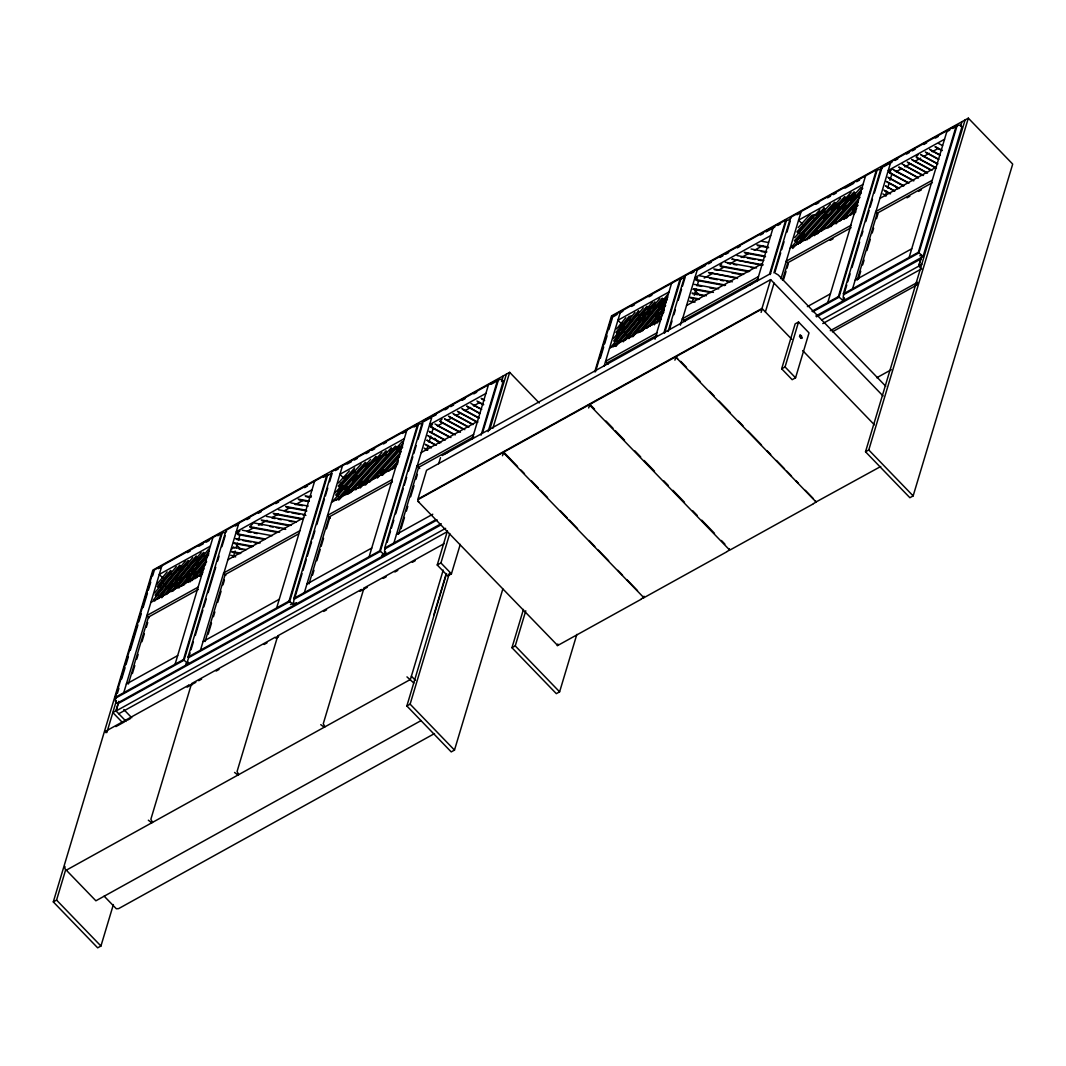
<?xml version="1.0" encoding="UTF-8"?>
<svg xmlns="http://www.w3.org/2000/svg" width="1066" height="1066" viewBox="0 0 1066 1066"><rect width="100%" height="100%" fill="white"/><g stroke="black" fill="none" stroke-linecap="round" stroke-linejoin="round"><path stroke-width="1.5" d="M801.765 338.162L800.246 335.11L799.487 336.43L801.059 338.415L802.005 338.029L801.419 335.683L799.78 335.23L801.299 338.282M274.801 637.481L191.773 683.493L192.027 684.878M277.866 635.789L278.079 636.922M444.309 543.54L364.186 587.939L364.146 588.965M191.52 683.759L150.866 819.248L152.518 822.406M277.72 635.989L237.078 771.478L238.717 774.622M363.932 588.205L323.278 723.694L324.93 726.852M816.05 501.966L880.756 466.482M113.382 904.554L100.937 946.022L97.672 947.834L53.3 901.903L152.851 570.097L509.668 372.354L539.249 402.975M116.021 697.91L115.421 697.297L153.477 570.457L221.528 532.747L222.114 533.36L184.072 660.187L116.021 697.91A5.263 4.65 -81.2 0 0 115.421 699.469L115.448 701.575L117.073 703.267L188.016 663.958L183.472 659.574L221.528 532.747M117.447 693.153L118.872 688.396M121.724 678.882L125.055 667.782M126.001 664.611L128.386 656.683M130.292 650.34L137.9 624.969M138.846 621.798L141.232 613.869M143.124 607.527L147.414 593.256M148.361 590.098L150.746 582.169M152.638 575.827L154.077 571.07L153.477 570.457M53.3 901.903L56.565 900.09L65.666 869.789M106.827 732.595L116.394 700.695M121.937 721.975L112.836 712.554L115.927 710.835L118.779 701.321M118.246 703.773L116.074 710.982L445.641 528.336M123.763 692.673L161.872 565.806M128.373 684.012L148.454 617.081L198.356 589.431M132.397 673.579L134.796 665.61M136.701 659.228L138.14 654.444M141.965 641.705L144.35 633.737M146.269 627.354L147.708 622.571M157.701 595.201L159.101 590.537M160.033 587.433L161.899 581.21M175.091 664.225L212.92 537.517M190.054 652.912L188.629 657.669L188.042 657.056L226.099 530.215L327.089 474.237L327.688 474.85L289.632 601.69L188.629 657.669L187.363 661.72L188.988 663.412L294.283 605.062L289.033 601.077L327.089 474.237M191.014 649.74L193.386 641.812M195.291 635.469L202.9 610.098M203.846 606.927L206.231 598.999M208.136 592.656L215.745 567.285M217.651 560.943L219.076 556.185M221.928 546.671L225.259 535.585M200.475 650.153L223.633 572.988L299.812 530.761L314.63 481.139M223.967 572.802L238.864 523.126M205.085 641.505L225.166 574.574L298.467 533.946M208.163 634.243L211.508 623.09M213.413 616.721L214.852 611.937M217.717 602.37L221.075 591.217M222.981 584.848L224.42 580.064M233.294 557.198L235.16 550.989M236.092 547.871L237.491 543.207M238.424 540.102L239.823 535.438L236.279 531.761L312.045 489.774M276.654 607.94L299.812 530.761M302.064 573.641L294.456 599.012L293.87 598.399L331.926 471.558L417.765 423.988L418.365 424.601L380.309 551.442L294.456 599.012A6.583 5.97 -67.9 0 0 293.923 600.011L293.51 602.89L295.149 604.582L384.639 554.986L385.586 551.815M303.024 570.47L306.355 559.37M307.301 556.199L311.578 541.941M312.538 538.77L314.91 530.841M316.815 524.499L324.424 499.128M325.383 495.957L327.755 488.028M329.661 481.685L332.032 473.757M304.383 592.563L342.506 465.695M308.993 583.915L329.074 516.983L392.381 481.899M312.551 575.067L313.977 570.283M316.855 560.729L320.2 549.563M321.159 546.378L323.544 538.41M326.409 528.856L329.754 517.69M337.869 496.649L339.268 491.986M340.201 488.881L342.066 482.658M392.008 479.673L406.919 429.998M369.142 556.679L392.301 479.513L327.542 515.398L330.207 518.156M293.87 598.399L379.723 550.829L417.765 423.988M441.191 523.646L386.172 554.133L384.533 552.441L384.679 549.976A5.743 5.143 -76 0 1 385.252 548.697L384.666 548.084L422.722 421.243L497.715 379.683L498.302 380.295L482.605 432.609M387.158 542.354L390.489 531.254M391.435 528.083L393.82 520.155M395.726 513.812L403.334 488.441M404.28 485.27L406.666 477.341M408.571 470.999L412.848 456.728M413.795 453.57L416.18 445.641M418.085 439.299L422.842 423.442M393.9 542.967L417.059 465.789L473.624 434.435L472.185 439.219M417.299 465.655L432.21 415.98M398.511 534.306L418.592 467.374L473.704 436.833M401.109 528.643L404.454 517.49M406.359 511.12L407.798 506.337M410.663 496.769L414.021 485.616M415.927 479.247L417.366 474.463M426.64 450.052L428.039 445.388M428.972 442.283L430.837 436.061M431.77 432.956L433.169 428.292L429.611 424.614L485.883 393.434M438.672 463.777L440.511 457.674M473.57 434.475L488.468 384.799M460.259 544.393L451.424 573.828L447.733 575.867L437.233 565.007L447.454 530.921M437.233 565.007L440.924 562.955L449.759 533.52M481.072 435.168L497.715 379.683M443.216 570.083L410.397 679.482L66.305 870.176M501.566 381.655L503.299 375.885M488.108 431.637L503.312 380.975L501.673 379.283L499.434 379.576A5.743 5.143 -76 0 0 498.302 380.295L491.093 384.293M433.889 614.709L445.974 574.427M502.832 588.978L454.489 750.091L451.224 751.903L406.852 705.972L446.574 573.561M489.64 429.998L506.39 374.166M406.852 705.972L410.117 704.16L449.359 573.348M492.918 428.186L509.668 372.354M517.543 466.455L503.698 452.131L502.472 455.728M576.839 634.403L559.61 691.834L556.332 693.646L511.96 647.715L523.446 609.432M594.761 371.741L611.511 315.909L968.328 118.166L1012.7 164.097L913.149 495.903L909.884 497.715L865.512 451.784L965.063 119.978M595.494 371.754L612.15 316.269L680.188 278.546L680.788 279.159L664.611 333.072M600.371 358.096L603.702 346.996M604.649 343.825L607.034 335.897M608.926 329.554L612.257 318.454M511.96 647.715L515.238 645.903L525.765 610.805M594.522 409.131L589.911 404.347L588.672 407.958M604.142 366.091L620.532 311.605M616.361 341.013L617.294 337.909M618.227 334.804L620.572 327.022M557.824 643.984L557.345 645.703L640.839 599.438M656.683 332.992L671.58 283.316M654.99 339.241L656.909 332.858L605.581 361.307L608.246 364.066M664.025 332.459L680.188 278.546M668.115 331.513L684.758 276.014L785.762 220.049L786.348 220.662L770.172 274.562M669.648 328.954L672.033 321.026M673.939 314.683L675.364 309.926M678.216 300.412L681.547 289.312M682.493 286.141L684.878 278.213M680.388 325.17L682.293 318.801L758.472 276.574M682.626 318.614L697.537 268.938M692.434 301.451L693.366 298.347M694.299 295.242L696.165 289.019M697.097 285.915L698.497 281.251L694.939 277.573L770.705 235.586M644.024 596.214L643.544 597.919L727.052 551.668M757.047 281.357L773.303 226.951M769.585 273.949L785.762 220.049M770.638 279.598L426.56 470.293L417.899 499.141L761.99 308.447L770.638 279.598L883.061 395.979M773.943 272.869L790.586 217.371L876.439 169.8L877.025 170.4L838.969 297.241L812.785 311.765M775.009 271.897L780.712 252.869M781.658 249.697L784.043 241.769M786.895 232.255L790.226 221.155M765.388 311.965L774.049 283.116M780.952 278.732L801.179 211.508M782.484 280.318L787.734 262.796L851.054 227.711M783.643 279.439L786.028 271.47M786.988 268.286L788.427 263.502L786.202 261.21L850.961 225.326L827.802 302.491M796.542 242.462L797.941 237.798M799.34 233.134L800.739 228.47M781.671 368.809L795.156 323.877L798.527 322.012L809.027 332.885L795.556 377.817L792.171 379.683L781.671 368.809L785.056 366.944L798.527 322.012M729.49 548.857L728.917 550.482L727.199 551.362M850.681 225.486L865.579 175.81M811.986 311.272L838.382 296.628L876.439 169.8M846.777 284.995L843.926 294.509L843.326 293.896L881.382 167.056L956.375 125.495L956.975 126.094L918.919 252.935L843.926 294.509A5.743 5.143 -76 0 0 843.339 295.775L843.206 298.253L844.832 299.946L923.023 256.613L961.972 126.787L960.333 125.095L958.094 125.388A5.743 5.143 -76 0 0 956.975 126.108L952.644 128.493M847.723 281.824L850.108 273.895M852.014 267.553L859.622 242.182M861.528 235.839L862.954 231.082M865.805 221.568L869.136 210.468M870.083 207.297L872.468 199.369M874.36 193.026L881.982 167.668L881.382 167.056M815.876 316.002L843.299 300.799L844.259 297.627M852.573 288.766L875.719 211.601L932.284 180.247M875.972 211.468L890.87 161.792M857.171 280.118L877.251 213.187L932.364 182.646M858.343 279.239L860.728 271.27M862.634 264.888L864.073 260.117M866.938 250.55L870.296 239.397M872.201 233.014L873.64 228.244M876.505 218.677L877.944 213.893L875.719 211.601M885.3 195.864L886.699 191.2M887.632 188.096L889.031 183.432M889.963 180.314L891.829 174.091L888.284 170.427L944.543 139.246M815.703 501.073L815.117 502.712L813.411 503.592M909.138 257.426L947.128 130.612M843.326 293.896L918.332 252.322L956.375 125.495M922.09 269.485L918.679 265.954L921.624 256.146M960.533 126.441L961.958 121.684M865.512 451.784L868.777 449.972L968.328 118.166M674.885 360.175L676.124 356.577L590.657 403.934L590.311 405.733L729.757 550.149L813.265 503.885M761.097 312.405L762.323 308.807L676.87 356.164L676.457 357.803L816.183 502.059M642.891 597.919L640.999 599.145M684.918 276.787L684.905 277.546M105.441 731.343L105.814 732.662M64.906 866.458L64.973 868.803L95.887 900.797L421.097 720.576M557.558 645.383L417.832 501.127L418.245 499.488L503.698 452.131M643.757 597.613L504.045 453.343L504.445 451.718L589.911 404.347M156.849 584.368L167.135 571.882M157.235 586.62L170.613 570.39M157.981 587.379L171.359 571.149M154.703 592.816L176.303 566.592M179.781 565.087L155.09 595.068L155.836 595.827L180.527 565.859M153.344 599.971L185.671 560.729M180.154 569.097L182.233 566.566M154.757 600.971L188.136 560.463M157.581 599.199L188.869 561.236M159.314 598.026L192.693 557.531M169.441 587.406L172.572 583.608M175.703 579.811L177.782 577.279M161.779 597.76L196.197 555.999L196.944 556.758L165.656 594.735M166.709 594.388L201.128 552.614M174.744 586.287L177.875 582.489M179.967 579.957L182.046 577.426M171.266 591.59L203.593 552.348L204.326 553.107L173.038 591.084M176.37 588.339L208.709 549.097M186.497 577.719L189.628 573.921M191.72 571.389L193.799 568.858M196.93 565.06L199.009 562.528M178.835 588.072L209.083 551.362M181.673 586.3L208.776 553.401M183.698 585.207L208.669 554.893M188.602 580.93L190.681 578.398M193.799 574.614L195.877 572.082M188.242 582.422L205.938 560.943M190.014 581.929L206.671 561.715M192.053 580.57L205.645 564.074M194.878 578.798L196.97 576.266M200.115 572.455L202.207 569.924M196.61 577.772L203.926 568.884M199.435 576L202.58 572.189M199.715 576.413L202.66 572.828M616.534 328.941L625.795 317.695M619.333 327.209L622.424 323.451M615.908 332.432L629.273 316.202M616.641 333.192L631.045 315.709M613.363 338.628L634.976 312.405M616.161 336.896L619.253 333.152M622.331 329.407L624.396 326.902M610.965 347.05L643.291 307.808M612.737 346.543L614.829 344.012M613.43 346.783L646.795 306.275L647.542 307.048L615.202 346.277M615.895 346.37L652.392 302.078M638.534 320.56L640.626 318.028M642.705 315.496L644.797 312.964M647.928 309.167L650.007 306.635M622.531 341.04L654.87 301.811M623.277 341.813L655.603 302.571M625.369 340.201L659.787 298.427M642.798 320.706L644.89 318.174M648.008 314.377L650.1 311.845M653.231 308.047L655.31 305.516M628.887 338.655L662.253 298.16L662.999 298.92L631.712 336.896M632.951 336.683L667.369 294.909M658.721 307.075L661.853 303.277M664.984 299.479L667.063 296.948M638.547 332.619L667.742 297.174M640.333 332.112L667.449 299.213M642.358 331.02L666.29 301.971M655.59 316.629L658.708 312.844M661.826 309.047L663.918 306.528M646.902 328.235L665.637 305.502M649.727 326.476L664.291 308.794M651.766 325.117L664.305 309.886M657.735 319.534L659.814 317.002M661.906 314.457L663.998 311.925M654.231 324.85L662.599 314.697M657.056 323.078L661.24 318.001M659.361 321.026L661.333 318.641M448.759 436.74L431.304 427.333L430.557 426.56L432.503 424.295M458.26 431.464L440.804 422.056L440.071 421.297L442.017 419.018M908.872 183.325L889.963 173.132L889.231 172.372L891.176 170.107M918.053 154.757L916.107 157.022L936.468 168.002M338.415 482.991L349.382 470.879M338.189 486.109L354.645 467.947M338.921 486.882L354.285 469.919M334.884 493.038L361.214 463.963M337.815 491.373L341.107 487.748M365.371 462.244L335.75 494.944L336.483 495.703L366.104 463.004M333.165 500.727L370.635 459.353M344.918 489.321L347.13 486.895M352.633 480.806L357.043 475.942M336.23 500.207L375.898 456.408L376.631 457.167L338.069 499.754M338.935 499.954L381.908 452.504M345.184 494.637L349.595 489.76M376.031 460.565L380.442 455.702M346.41 494.557L386.079 450.771M348.249 494.118L386.811 451.531M350.501 492.772L391.275 447.76M358.949 485.017L362.253 481.379M389.81 450.958L392.008 448.52M355.764 489.827L395.446 446.028L396.179 446.787L358.709 488.148M360.281 487.962L402.149 441.724M364.319 485.07L368.729 480.206M396.285 449.799L399.59 446.148M365.545 485.003L403.015 443.643M369.596 482.125L402.655 445.628M374.273 478.567L402.668 447.214M380.469 473.304L383.747 469.68M377.324 478.061L401.362 451.531M381.348 475.209L399.91 454.702M382.561 475.196L399.617 456.368M388.797 471.185L398.391 460.605M391.662 469.6L398.058 462.537M393.407 468.64L397.605 464.003M798.181 227.591L810.24 214.266M796.848 231.922L812.212 214.972M797.595 232.694L814.051 214.519M794.65 237.638L819.874 209.775M816.223 215.385L819.514 211.748M791.825 246.539L830.401 203.952M800.286 238.784L803.591 235.133M792.691 248.445L834.558 202.22L835.304 202.98L797.834 244.341M799.806 243.328L840.568 198.316M823.685 218.543L826.989 214.892M831.4 210.029L833.599 207.59M805.07 240.37L844.738 196.57M806.909 239.917L845.485 197.343M809.161 238.584L851.041 192.36M814.317 234.48L817.622 230.829M837.45 208.936L839.662 206.498M845.165 200.421L849.575 195.558M814.437 235.626L854.106 191.84L854.839 192.6L817.382 233.96M821.153 231.335L860.822 187.536M842.82 208.989L846.124 205.338M850.535 200.475L854.945 195.611M826.417 228.391L862.78 188.242M828.255 227.937L861.315 191.44M830.747 226.791L861.341 193.026M835.997 223.873L860.022 197.343M840.008 221.022L858.583 200.515M843.366 218.663L858.29 202.18M844.099 219.423L847.297 215.892M852.627 210.002L856.891 205.298M846.391 218.184L858.117 205.232M850.322 215.412L856.718 208.35M853.12 213.293L856.264 209.815M853.853 214.053L855.958 211.734M239.837 530.921L237.052 533.8L265.301 538.97M277.267 532.36L250.59 527.47L249.857 526.711L252.629 523.832M231.575 549.217L233.427 547.298L246.153 549.63M724.707 285.541L696.458 280.371L695.725 279.612L697.577 277.693M721.735 263.848L719.883 265.767L749.704 271.23M786.348 220.662L790.266 219.343M158.408 568.658L161.312 567.059M187.376 552.614L190.268 551.002M198.956 546.192L203.3 543.78M206.191 542.181L209.083 540.569M217.77 535.758L222.114 533.36A5.263 4.65 -81.2 0 1 223.46 532.56L225.339 532.427M235.346 526.031L238.224 524.432M246.886 519.635L249.764 518.023M258.425 513.226L261.317 511.627M275.748 503.632L278.626 502.033M304.596 487.642L307.488 486.043M323.358 477.248L331.606 473.531M335.417 470.559L338.335 468.947M347.063 464.11L351.434 461.685M354.338 460.072L357.243 458.46M365.984 453.623L368.889 452.011M371.794 450.398L374.712 448.786M383.44 443.949L386.345 442.337M402.362 433.462L405.267 431.85M413.994 427.013L418.365 424.601A6.583 5.97 -67.9 0 1 419.271 423.988L421.963 423.455M430.517 417.859L423.309 421.856L422.722 421.243M433.409 416.26L436.287 414.661M444.948 409.864L447.827 408.265M450.718 406.666L453.596 405.067M462.258 400.27L465.136 398.671M473.784 393.874L476.675 392.275M612.71 317.095L617.081 314.47M619.972 312.858L622.877 311.259M631.552 306.448L634.457 304.836M648.928 296.814L651.832 295.215M691.114 273.429L694.006 271.83M696.898 270.231L705.545 265.434M708.437 263.835L711.315 262.236M719.976 257.439L722.868 255.84M725.746 254.241L728.638 252.642M737.286 247.845L740.177 246.246M760.378 235.053L763.269 233.454M766.148 231.855L774.809 227.058M777.687 225.459L780.578 223.86M796.995 214.759L799.913 213.147M815.916 204.272L818.821 202.66M827.549 197.823L830.467 196.211M833.372 194.598L836.29 192.986M845.018 188.149L853.746 183.312M856.651 181.7L859.569 180.087M883.421 166.869L892.069 162.072M894.96 160.473L897.838 158.874M906.5 154.077L909.378 152.478M912.269 150.879L915.148 149.28M923.796 144.483L926.687 142.884M935.335 138.087L938.227 136.488M946.875 131.691L949.766 130.092M210.335 546.138L159.287 574.427L162.832 578.105M404.32 438.632L339.921 474.317L343.465 477.994L354.925 471.652M668.995 291.951L617.947 320.24L621.505 323.917M862.994 184.445L798.581 220.129L802.138 223.807M167.082 575.747L171.346 573.388M175.597 571.03L186.936 564.74M191.2 562.382L203.952 555.319M246.979 531.468L254.121 527.51M258.412 525.138L266.993 520.381M272.709 517.21L278.426 514.039M284.142 510.88L289.859 507.709M295.575 504.538L302.731 500.58M308.447 497.409L311.312 495.823M359.215 469.267L376.391 459.752M380.682 457.367L386.412 454.196M392.128 451.025L397.858 447.853M437.5 425.894L443.269 422.696M447.587 420.297L451.917 417.899M456.248 415.5L460.579 413.102M464.909 410.703L470.679 407.505M473.557 405.906L479.327 402.708M625.755 321.559L630.006 319.2M634.257 316.842L638.521 314.483M649.86 308.194L655.537 305.049M659.787 302.691L664.038 300.332M704.213 278.079L712.794 273.322M718.511 270.151L724.227 266.98M729.943 263.808L737.086 259.851M741.376 257.479L748.532 253.521M754.248 250.35L762.83 245.593M807.855 220.635L813.585 217.464M819.314 214.293L825.031 211.121M829.335 208.736L846.497 199.222M850.801 196.837L855.092 194.465M896.16 171.693L901.929 168.495M904.821 166.896L910.591 163.698M914.908 161.299L920.678 158.114M923.569 156.515L929.339 153.317M932.217 151.718L938 148.52M150.892 602.41L201.94 574.121M227.884 559.743L303.65 517.756M331.526 502.313L395.926 466.615M421.217 452.597L477.475 421.416M609.552 348.222L660.6 319.933M686.544 305.556L762.31 263.569M790.186 248.111L854.599 212.427M879.89 198.409L936.148 167.229M198.249 587.06L146.921 615.495L149.133 617.8M607.114 362.893L657.016 335.244M683.826 320.373L758.566 278.959M445.388 453.623L448.28 452.011M743.442 288.433L746.32 286.834M749.198 285.248L752.076 283.649M830.161 240.383L833.039 238.784M906.953 197.823L909.844 196.211M918.546 191.387L921.45 189.788M442.23 455.542L770.665 273.536M126.361 684.026L177.689 655.577M203.073 641.505L279.252 599.292M306.981 583.928L371.741 548.044M396.499 534.319L432.756 514.225M807.375 306.608L830.401 293.843M855.159 280.131L911.723 248.778M115.421 697.297L183.472 659.574M188.042 657.056L289.033 601.077M384.666 548.084L435.967 519.648M385.252 548.697L437.18 519.915M290.498 604.555L292.644 603.369M919.798 255.813L921.384 254.921L923.023 256.613M185.657 664.011L188.562 662.399M294.189 603.862L296.361 602.663M381.655 555.386L386.012 552.974M842.486 299.999L844.658 298.8M118.099 703.613L440.551 525.152M816.463 316.829L920.997 258.891L918.825 266.1L821.553 320.013M918.679 265.954L921.784 264.235M118.739 713.74L446.854 531.907M822.765 323.571L920.038 269.671M105.561 731.276L188.602 685.251M277.973 635.722L361.014 589.698M115.888 726.612L124.602 721.789M127.507 720.176L130.412 718.564M187.083 687.157L195.811 682.32M198.716 680.708L201.621 679.109M216.145 671.047L219.05 669.435M264.101 644.477L267.006 642.865M275.721 638.028L278.639 636.415M323.678 611.458L326.582 609.845M360.002 591.324L367.277 587.299M383.254 578.438L386.159 576.826M394.886 572.002L397.791 570.39M412.315 562.328L415.22 560.716M830.294 330.687L917.48 282.37L916.667 285.115L832.386 331.819M876.758 377.75L891.283 369.702M434.502 733.581L118.619 908.618L116.341 908.778L104.148 896.146M361.307 589.538L363.693 589.738M275.095 637.321L277.493 637.521M188.882 685.092L191.28 685.291M226.552 530.841L226.312 531.881M881.982 167.668L882.155 168.415M880.623 169.267L877.944 169.8A6.583 5.97 -67.9 0 0 877.025 170.4M762.163 241.342L768.479 242.502M756.887 244.9L767.933 246.912M757.62 245.66L768.666 247.685M751.117 249.004L766.894 251.896M761.324 251.509L764.482 252.082M744.241 252.269L764.762 256.027M744.987 253.028L765.508 256.786M737.139 255.574L763.816 260.464M741.017 256.919L744.148 257.492M747.293 258.065L755.141 259.504M758.272 260.077L761.417 260.65M763.243 264.874L731.862 259.131L760.844 265.061M725.16 262.209L756.554 267.952M727.478 263.262L730.61 263.848M733.754 264.421L736.886 264.994M751.01 267.579L754.142 268.152M720.629 266.54L748.865 271.697M713.794 268.965L743.615 274.415M714.54 269.725L717.671 270.298M731.796 272.883L741.216 274.615M736.766 277.68L708.517 272.523L737.499 278.453M699.429 275.774L732.382 281.797M709.583 278.253L717.431 279.692M720.563 280.265L723.707 280.838M726.839 281.411L729.983 281.997M695.725 279.612L725.533 285.062M694.312 284.382L718.75 288.859M698.31 285.741L701.575 286.341M709.716 287.833L712.981 288.433M693.859 288.819L713.42 292.404M692.98 289.286L710.902 292.564M706.412 295.735L692.087 293.11L692.833 293.883M694.419 294.163L697.604 294.749M700.788 295.335L703.96 295.908M689.982 297.241L699.523 298.986M690.715 298.014L698.67 299.466M689.396 301.145L695.032 302.171M305.089 495.823L311.392 496.983M305.822 496.583L308.98 497.169M298.214 499.088L309.26 501.113M298.96 499.847L308.42 501.58M290.871 502.912L308.234 506.084M294.762 504.245L302.651 505.697M285.581 506.457L306.102 510.214M286.328 507.229L306.835 510.974M278.479 509.775L305.142 514.651M285.488 511.68L288.633 512.253M291.764 512.826L299.613 514.265M302.744 514.838L305.889 515.411M273.189 513.319L301.438 518.489M273.935 514.092L302.184 519.262M266.5 516.41L296.308 521.86M271.95 518.036L275.081 518.609M278.226 519.182L281.357 519.755M289.206 521.194L292.351 521.767M261.223 519.955L291.031 525.418M261.956 520.728L288.633 525.605M253.561 522.873L284.942 528.603M259.011 524.499L262.143 525.072M269.991 526.497L273.136 527.084M276.267 527.657L279.412 528.23M282.543 528.803L285.688 529.376M249.857 526.711L279.665 532.161M242.328 530.242L272.15 535.705M247.778 531.881L250.91 532.454M254.054 533.027L257.199 533.6M237.798 534.572L264.475 539.449M235.653 538.57L260.091 543.047M236.386 539.343L239.65 539.942M242.901 540.529L251.056 542.021M254.308 542.621L257.572 543.22M233.574 542.714L253.122 546.298M234.307 543.487L252.229 546.765M238.944 548.937L242.115 549.523M231.309 551.428L240.849 553.174M232.055 552.201L239.997 553.654M230.736 555.333L234.96 556.106M232.881 556.359L235.693 556.865M683.999 278.239L682.12 278.373A5.263 4.65 -81.2 0 0 680.788 279.172M677.656 358.642L676.617 358.109M591.443 406.426L590.404 405.88M505.231 454.196L504.191 453.663M419.031 501.979L417.992 501.433M406.972 676.883L413.808 683.026M320.773 724.653L324.184 727.265M234.56 772.437L237.971 775.035M148.347 820.207L151.772 822.819M775.262 273.189L778.26 274.975L885.779 386.278M938.506 143.404L942.571 145.602M935.588 146.815L942.357 150.466M934.975 146.841L941.744 150.493M929.579 149.253L940.412 155.09M930.312 150.026L939.799 155.13M925.301 151.932L938.84 159.234M926.048 152.691L938.227 159.26M920.478 154.41L937.933 163.818M921.224 155.17L937.227 163.804M916.84 157.795L935.761 167.988M911.59 159.34L931.951 170.307M912.323 160.1L931.244 170.293M907.219 161.952L927.58 172.932M907.952 162.725L926.86 172.919M901.649 163.698L923.476 175.464M903.848 165.243L922.756 175.45M917.639 177.302L898.731 167.109L918.386 178.062M892.149 168.961L913.962 180.727M894.334 170.52L913.256 180.714M889.231 172.372L908.139 182.566M887.818 177.156L903.928 185.83M888.551 177.915L903.195 185.817M886.352 181.34L899.544 188.455M887.099 182.113L898.811 188.429M894.854 191.001L885.473 185.937L894.254 191.041M883.887 190.068L890.59 193.679M884.633 190.841L889.99 193.719M882.861 193.919L886.419 195.838M481.192 398.324L483.911 399.79M481.939 399.097L484.644 400.55M476.928 401.003L483.697 404.654M477.661 401.762L483.085 404.68M470.905 403.441L481.739 409.291M473.011 404.947L479.78 408.598M480.18 413.421L466.642 406.119L479.567 413.461M461.818 408.598L479.274 418.005M462.551 409.357L478.554 417.992M457.434 411.223L477.808 422.189M458.18 411.982L477.088 422.176M452.917 413.528L473.291 424.508M453.663 414.288L472.571 424.481M448.546 416.14L468.92 427.12M449.292 416.913L468.201 427.106M444.442 418.671L464.803 429.651M445.175 419.444L462.631 428.852M440.071 421.297L460.432 432.276M434.941 423.935L455.302 434.915M437.127 425.494L453.13 434.115M430.557 426.56L450.931 437.54M429.145 431.344L445.255 440.031M429.891 432.103L444.535 440.005M427.693 435.528L440.871 442.643M428.439 436.3L440.151 442.617M436.194 445.188L426.8 440.138L435.581 445.228M425.227 444.255L430.584 447.147M425.96 445.028L431.33 447.92M424.201 448.106L427.759 450.025M424.934 448.879L427.306 450.158M921.384 254.921L918.332 252.322M895.667 186.497L897.945 188.855M790.586 217.371L791.172 217.984A6.583 1.146 41.7 0 0 790.999 217.997M802.618 232.641L806.029 236.172M843.299 300.799L839.595 297.601A6.583 1.146 41.7 0 0 838.969 297.241L838.382 296.628M761.99 308.447L791.785 339.294M802.698 350.594L874.4 424.828M868.777 449.972L913.149 495.903M785.056 366.944L795.556 377.817M694.979 290.485L699.536 295.189M682.293 318.801L684.958 321.546M680.734 361.347L686.504 367.33M689.955 370.901L700.349 381.655M709.57 391.209L714.18 395.979M718.804 400.763L730.33 412.702M738.405 421.07L743.029 425.84M747.639 430.624L761.484 444.948M767.253 450.918L770.705 454.502M776.474 460.472L784.549 468.827M786.855 471.225L791.478 475.996M796.089 480.779L798.394 483.165M805.31 490.333L813.385 498.688M620.625 328.075L629.726 337.496M606.061 421.07L612.977 428.239M615.282 430.624L624.516 440.178M634.896 450.931L640.666 456.901M644.13 460.485L654.511 471.225M663.732 480.779L668.355 485.563M672.966 490.333L684.505 502.273M692.58 510.641L697.191 515.411M701.801 520.195L714.5 533.333M721.415 540.489L724.88 544.073M521.008 470.039L524.472 473.624M531.388 480.793L538.303 487.962M540.622 490.347L547.538 497.502M560.223 510.641L567.152 517.81M569.457 520.195L577.532 528.563M589.072 540.502L594.828 546.472M598.293 550.056L608.673 560.796M617.907 570.35L622.517 575.134M627.128 579.904L637.508 590.657M434.728 438.339L439.272 443.043M417.059 465.789L419.724 468.547M440.924 562.955L451.424 573.828M515.238 645.903L559.61 691.834M340.534 483.298L348.502 491.546M384.639 554.986L380.935 551.788A6.583 1.146 41.7 0 0 380.309 551.442L379.723 550.829M411.383 676.164L415.46 680.375M410.117 704.16L454.489 750.091M236.319 544.673L240.876 549.39M233.427 547.298L234.174 548.071M223.633 572.988L225.845 575.28M161.952 582.263L169.92 590.511M123.789 709.503L131.744 717.751M115.927 710.835L126.174 721.429M56.565 900.09L100.937 946.022M638.454 310.899L613.763 340.867L614.496 341.64L639.187 311.672L638.454 310.899M824.031 208.057L794.41 240.756L795.156 241.516L824.778 208.816L824.031 208.057"/></g></svg>
